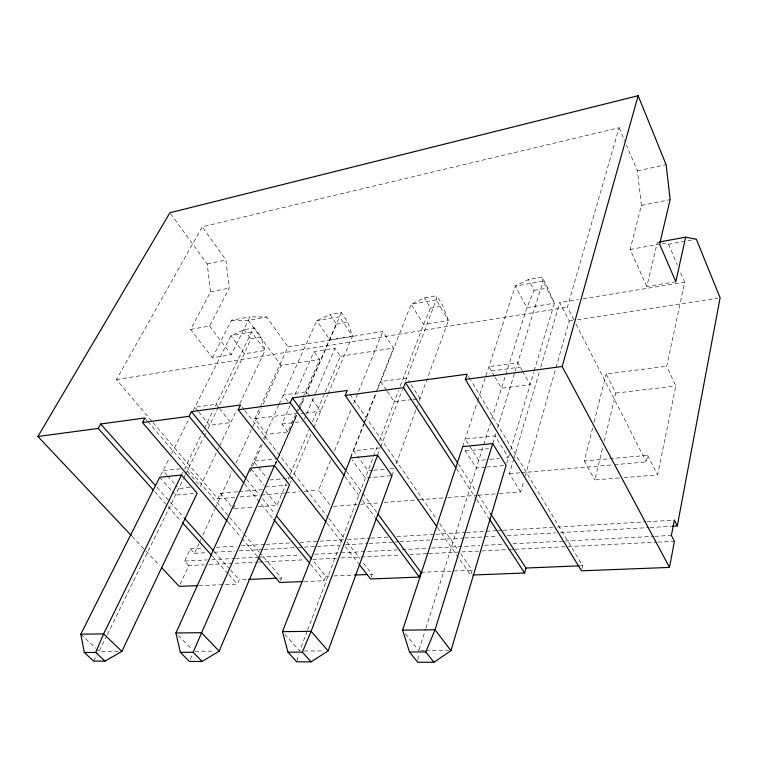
<?xml version="1.0" encoding="UTF-8"?>
<svg xmlns="http://www.w3.org/2000/svg" width="758" height="758" viewBox="0 0 758 758"><rect width="100%" height="100%" fill="white"/><g stroke="black" fill="none" stroke-linecap="round" stroke-linejoin="round"><path stroke-width="0.57" stroke-dasharray="3.79 2.84" d="M417.904 659.934L418.454 654.182M377.806 389.025L411.13 304.242L424.366 297.875L436.816 295.677L436.191 299.874L405.757 380.507M623.881 477.578L657.584 474.887L675.823 386.002L666.708 366.256L684.673 282.175L680.068 271.336M614.416 464.692L646.271 461.954L647.683 455.321L584.314 460.959L592.936 426.621M581.945 568.775L582.675 565.714L470.813 380.26M675.814 281.739L646.811 286.496L657.338 242.352L660.701 242.911M619.239 477.947L594.831 479.899L602.847 446.775M604.23 441.061L615.837 393.089L606.163 373.978L666.708 366.256M594.092 422.045L606.163 373.978M646.811 286.496L630.125 249.477L641.41 205.418L637.431 170.882L626.44 144.996M296.994 660.72L298.775 654.23M499.456 493.572L520.642 491.933L523.863 480.619M525.142 476.09L569.23 321.022L559.764 302.565L578.439 299.514M573.834 319.819L567.401 307.189L619.106 127.742L202.215 226.822L116.448 379.587L152.282 421.713M520.642 491.933L509.414 473.722L513.412 460.125M513.753 458.988L539.421 371.714M540.757 367.175L559.764 302.565M506.751 463.138L509.395 454.269M510.74 449.759L533.888 371.96M534.229 370.833L554.363 303.191L547.816 288.012L542.169 277.077L528.411 279.512L515.269 286.069L485.442 377.162M460.637 553.728L472.111 570.243L470.661 575.095L458.457 557.613M492.719 443.582L496.158 432.486M497.551 427.976L543.012 281.237L542.169 277.077M424.527 650.715L418.786 650.734L425.541 629.301M425.901 628.174L483.348 445.827M483.699 444.7L490.417 423.362M491.838 418.871L526.867 307.682L534.115 290.361L528.411 279.512M462.693 446.614L477.341 401.901M477.701 400.774L485.073 378.28M371.231 577.113L372.216 574.337L362.807 562.237M391.952 475.617L394.236 469.354M396.235 463.858L416.066 409.405M416.474 408.297L417.686 404.962M419.307 400.508L448.442 320.492L442.899 305.948L436.816 295.677M377.569 455.217L379.938 448.935M380.753 446.784L402.422 389.347M307.198 631.158L299.675 650.989L282.45 631.67M307.615 630.059L373.078 457.595M373.495 456.496L377.664 445.505M379.332 441.109L398.528 390.531M400.196 386.135L423.57 324.557L430.497 308.07L424.366 297.875M304.223 581.528L324.064 580.761L325.788 576.241L312.353 559.783M350.641 457.008L363.613 424.006M364.048 422.907L375.731 393.203M376.167 392.104L393.468 348.102L382.771 331.464L288.012 346.927L254.83 418.748L266.92 434.353L287.888 431.88L295.933 413.508M350.727 457.936L363.963 424.262M364.399 423.163L376.082 393.43M329.768 504.695L318.578 490.142L330.535 460.589M334.515 450.745L351.778 408.06M353.55 403.682L382.771 331.464M280.422 580.704L281.502 578.051L260.013 552.876M279.048 404.346L316.768 320.71L330.033 314.523L336.486 324.14L306.279 393.809M239.774 403.597L265.054 350.452L261.084 337.026L250.784 338.788L244.417 353.825L207.664 429.132M290.39 482.855L291.233 480.856M310.941 434.277L292.493 477.872L285.662 478.506M313.708 427.73L327.551 395.032M328.006 393.942L352.451 336.173L347.751 322.216L341.337 312.523L330.033 314.523M258.175 506.78L277.021 505.273L286.249 483.576M288.097 479.236L289.944 474.896M290.399 473.816L309.321 429.341M312.523 421.818L324.869 392.805M325.324 391.734L340.408 356.269L334.941 348.263L314.068 351.579L294.398 395.903M198.984 585.593L237.349 584.115L239.206 579.785L248.605 579.396M304.346 419.231L306.194 414.929M306.658 413.849L315.006 394.501M315.47 393.421L334.941 348.263M190.286 659.384L192.504 654.277M341.337 312.523L305.891 393.648M296.406 412.428L302.556 398.376M303.029 397.296L319.592 359.481L314.068 351.579M274.86 464.645L276.613 460.646M296.425 415.318L277.485 458.647L253.418 461.167L257.748 466.577M298.32 410.988L304.005 397.988M274.955 464.768L276.831 460.476M277.305 459.405L296.511 415.46M275.647 463.934L276.594 461.774M278.48 457.453L296.852 415.384M299.685 408.913L304.394 398.121M287.888 431.88L281.929 424.016L290.077 405.634M233.436 508.751L235.378 504.44M249.941 472.092L262.552 444.055M264.495 439.744L266.92 434.353M251.192 466.113L261.643 442.937M263.576 438.655L278.565 405.416M153.05 422.613L217.849 498.802L220.388 493.306L237.671 491.771M180.177 584.276L188.789 565.582L204.148 564.814M188.789 565.582L184.668 561.091L190.353 548.849L194.436 553.349L198.89 543.685M199.382 542.614L200.87 539.383M202.85 535.091L214.732 509.319M215.225 508.248L232.052 471.732M236.013 463.138L261.264 408.373M263.244 404.071L281.066 365.413L319.592 359.481M219.034 447.182L200.32 486.503L184.791 468.349L203.949 429.265M219.545 446.111L236.733 409.974M106.944 635.479L97.488 654.325M107.465 634.418L183.322 478.99M183.843 477.928L185.397 474.745M185.918 473.684L203.514 437.622M204.035 436.561L205.589 433.377M181.977 474.082L182.915 472.177M204.471 428.213L213.273 410.249M215.348 406.023L251.609 332.08L254.413 327.863L261.084 337.026M170.588 213.709L207.209 264.002L210.534 291.868L190.58 329.436L212.448 357.767L231.285 354.678L250.064 316.825L266.655 317.024L288.012 346.927M160.649 475.351L169.385 457.984M171.507 453.767L188.998 418.975M193.233 410.542L230.858 335.699L244.095 329.692L254.413 327.863M212.448 357.767L231.503 320.227L250.064 316.825M190.58 329.436L209.559 325.978L229.238 288.116L225.884 259.956L202.215 226.822M93.594 661.09L96.939 655.291M207.209 264.002L225.884 259.956M637.431 170.882L666.121 164.675M210.534 291.868L229.238 288.116M641.41 205.418L670.148 199.648M630.125 249.477L659.631 244.104M231.503 320.227L248.254 320.359L266.655 317.024M661.829 243.1L668.565 244.228L695.181 239.405M336.486 324.14L347.751 322.216M430.497 308.07L442.899 305.948M534.115 290.361L547.816 288.012M583.11 298.756L684.673 282.175M116.448 379.587L567.401 307.189M340.408 356.269L393.468 348.102M569.23 321.022L572.745 320.482M577.416 319.762L717.76 298.15M491.43 371.013L520.291 367.09M254.83 418.748L297.439 413.318M300.898 413.688L304.394 413.243M305.559 413.101L320.719 411.168L310.704 397.334M411.812 399.599L394.236 401.835L387.167 391.223M412.987 399.457L420.017 398.556L410.514 383.87M281.929 424.016L302.29 421.514M615.837 393.089L675.823 386.002M180.205 468.832L163.027 470.633L166.751 474.896M380.336 447.883L353.579 450.688L357.027 455.473M465.459 450.944L488.512 448.67M190.069 487.47L178.67 488.531L175.685 485.12M269.715 480.004L284.525 478.62M372.68 470.358L368.066 470.794L357.719 456.43M373.836 470.254L385.386 469.174M390 468.738L394.615 468.302M485.584 459.784L478.743 460.428L465.185 439.005L495.107 435.878L508.391 457.652L503.824 458.078M490.142 459.357L499.266 458.505M193.726 493.486L175.449 495.126L172.445 491.724M265.565 487.006L287.263 485.054M390.796 475.721L365.328 478.014L352.119 459.841M485.508 467.184L476.356 468.008L463.801 448.348M486.655 467.08L503.814 465.535M238.827 491.667L263.035 489.516M217.849 498.802L235.416 497.286M240.106 496.888L260.013 495.173M261.188 495.078L284.61 493.06M285.785 492.956L299.836 491.752M304.526 491.345L318.578 490.142M509.414 473.722L520.035 472.812M521.21 472.708L613.231 464.796M234.61 508.656L253.466 507.149M333.52 506.335L359.415 504.345M360.59 504.25L379.417 502.81M384.126 502.44L418.255 499.816M419.43 499.73L446.5 497.646M447.675 497.551L477.095 495.287M478.279 495.201L498.281 493.657M190.353 548.849L203.333 548.072M216.324 547.304L236.392 546.111M241.11 545.836L264.713 544.433M265.897 544.358L293.043 542.747M300.13 542.33L346.16 539.601M347.344 539.525L369.771 538.199M370.946 538.123L389.83 537.005M396.917 536.588L434.685 534.343M435.869 534.267L465.374 532.523M466.558 532.448L497.248 530.628M498.432 530.562L501.967 530.344M503.151 530.278L552.724 527.331M557.443 527.056L645.977 521.798M647.152 521.731L674.298 520.121M194.436 553.349L207.417 552.61M214.505 552.212L234.573 551.075M239.291 550.801L262.903 549.465M264.087 549.398L297.145 547.522M298.32 547.456L303.048 547.191M304.223 547.124L316.029 546.452M317.214 546.385L344.369 544.841M345.544 544.775L367.981 543.505M369.155 543.439L393.952 542.036M395.126 541.961L398.67 541.762M399.854 541.695L432.913 539.819M434.088 539.753L463.602 538.085M464.787 538.009L497.845 536.143M507.282 535.603L555.69 532.855M560.408 532.59L648.952 527.568M650.137 527.502L671.389 526.298M184.668 561.091L207.114 559.906M211.833 559.66L234.279 558.475M235.463 558.419L259.094 557.168M260.269 557.111L300.443 554.989M314.617 554.25L397.315 549.891M402.034 549.635L426.849 548.328M431.567 548.081L480.004 545.533M484.732 545.286L503.634 544.282M513.09 543.789L563.886 541.108M565.07 541.051L653.671 536.38M654.855 536.313L671.389 535.451M208.876 564.577L257.322 562.152M258.506 562.095L304.583 559.783M312.855 559.376L336.486 558.191M341.214 557.954L400.29 554.998M409.746 554.524L427.465 553.634M428.649 553.577L480.638 550.971M481.823 550.914L508.997 549.55M510.181 549.493L513.725 549.313M514.9 549.256L566.889 546.651M568.074 546.594L656.693 542.16M657.878 542.103L674.412 541.269M279.152 578.146L281.502 578.051M325.788 576.241L332.753 575.957M333.908 575.909L354.801 575.047M369.895 574.431L372.216 574.337M420.927 572.337L472.111 570.243M580.306 565.809L582.675 565.714M118.466 651.387L99.156 651.425L96.654 649.075M194.986 651.217L214.561 651.179M304.223 650.98L323.562 650.942M425.683 650.715L448.641 650.667M80.803 634.181L95.821 648.289M178.357 635.488L192.2 649.559M132.11 536.399L145.11 550.185M145.915 551.047L159.72 565.686M154.812 491.762L180.755 520.784M212.193 555.965L227.921 573.56M228.708 574.431L237.349 584.115M157.029 487.366L169.555 501.445M170.332 502.327L183.644 517.288M214.163 551.616L229.816 569.22M230.593 570.101L239.206 579.785M159.701 477.246L171.696 490.871M167.499 475.74L174.946 484.267M228.044 522.271L241.158 537.545M241.925 538.445L257.35 556.41M144.873 417.98L147.175 420.681M147.943 421.581L243.119 533.092M243.886 533.992L259.245 551.976M220.388 493.306L231.256 506.173M244.569 483.907L273.07 518.633M310.572 564.312L324.064 580.761M246.663 479.312L259.35 494.86M262.334 498.518L275.031 514.066M265.613 491.175L277.021 505.273M197.819 410.855L194.891 407.245L216.191 404.308L219.1 407.965M198.549 411.765L209.53 425.295L230.726 422.604L219.829 408.884M251.021 468.984L264.116 485.205M258.469 467.487L267.138 478.307M405.397 633.754L418.786 650.734M326.954 523.172L342.218 542.7M345.127 546.414L358.212 563.156M241.963 406.838L244.133 409.633M244.853 410.561L328.072 517.572M328.792 518.5L343.99 538.047M346.889 541.771L359.908 558.513M209.559 325.978L231.285 354.678M344.966 476.678L359.709 496.566M362.514 500.356L375.153 517.401M287.964 401.408L283.236 395.051L306.706 391.81L310.041 396.415M244.095 329.692L250.784 338.788M346.472 471.315L361.926 492.283M362.627 493.24L376.669 512.294M248.254 320.359L281.066 365.413M437.432 527.511L457.775 556.647M349.959 394.359L437.015 519.713M439.716 523.598L457.936 549.834M386.523 390.256L380.734 381.577L406.705 377.996L409.879 382.894M456.6 468.946L476.033 498.679M476.678 499.664L488.341 517.506M458.268 463.896L475.673 490.672M478.251 494.642L489.858 512.493M468.359 376.205L470.197 379.246M494.614 376.451L488.882 366.645L517.79 362.656L522.281 370.624M495.192 377.427L501.493 388.21L530.136 384.571L522.84 371.619M584.314 460.959L594.831 479.899M575.985 324.036L646.271 461.954M647.683 455.321L657.584 474.887M619.106 127.742L624.601 140.685M668.565 244.228L677.311 264.826M251.609 332.08L230.858 335.699L244.417 353.825L265.054 350.452L251.609 332.08M339.518 316.74L316.768 320.71L329.844 339.868L352.451 336.173L339.518 316.74M436.191 299.874L411.13 304.242L423.57 324.557L448.442 320.492L436.191 299.874M543.012 281.237L515.269 286.069L526.867 307.682L554.363 303.191L543.012 281.237"/><path stroke-width="1.14" d="M455.956 467.951L403.483 387.679L405.407 382.563L467.136 374.177L465.355 379.417L581.462 570.812L669.513 567.41L674.412 541.269L671.389 535.451L674.298 520.121L677.292 525.957L672.564 526.232M677.292 525.957L720.1 297.79L696.337 239.196L685.611 237.178L659.602 241.935M685.611 237.178L675.814 281.739L659.631 244.104L670.148 199.648L666.121 164.675L638.16 95.716L169.896 212.761L37.9 436.485L131.295 535.536M473.001 575L524.621 573.01L525.957 568.036L490.502 513.488M669.513 567.41L562.19 366.493L638.16 95.716M450.944 650.658L506.098 465.327L492.719 443.582L462.693 446.614L402.583 630.173L409.5 651.965L417.677 662.227L433.898 662.284L450.944 650.658L435.045 629.775L402.583 630.173M492.719 443.582L435.045 629.775L425.797 651.946L433.898 662.284M358.941 564.085L370.567 578.96L419.373 577.075L420.927 572.337L378.081 514.208M328.11 650.923L391.952 475.617L377.569 455.217L350.727 457.936L282.45 631.67L287.993 652.155L296.691 661.8L311.017 661.857L328.11 650.923L311.112 631.319L282.45 631.67M377.569 455.217L311.112 631.319L302.366 652.136L311.017 661.857M436.75 526.545L345.203 395.458L347.259 390.474L292.38 397.931L290.219 402.801L238.258 409.737L326.224 522.243M180.347 652.325L193.119 652.306L274.424 465.649L289.547 484.845L219.166 651.16L202.14 661.469L189.396 661.421L180.347 652.325L175.922 632.996L250.301 468.084L274.424 465.649M84.309 652.477L95.745 652.458L103.609 633.906L181.513 475.039L197.146 493.174L121.877 651.378L105.002 661.128L93.594 661.09L84.309 652.477L80.803 634.181L159.701 477.246L181.513 475.039M238.258 409.737L240.513 404.98L191.414 411.651L189.074 416.303L142.457 422.528L227.277 521.371M142.457 422.528L144.873 417.98L100.681 423.987L98.208 428.431L37.9 436.485M345.203 395.458L403.483 387.679M465.355 379.417L562.19 366.493M248.605 579.396L276.803 578.25M354.801 575.047L367.573 574.526M525.957 568.036L579.131 565.856M197.819 585.64L179.22 586.36L161.35 567.41M303.058 581.575L279.711 582.476L258.118 557.31M80.803 634.181L103.609 633.906L121.877 651.378M175.922 632.996L201.41 632.684L219.166 651.16M287.993 652.155L302.366 652.136M409.5 651.965L425.797 651.946M95.745 652.458L105.002 661.128M193.119 652.306L202.14 661.469M98.208 428.431L153.239 490M182.327 522.546L211.406 555.083M100.681 423.987L155.466 485.603M184.421 518.169L213.377 550.734M189.074 416.303L243.82 482.998M273.818 519.543L309.823 563.402M191.414 411.651L245.914 478.402M276.518 515.895L311.604 558.864M290.219 402.801L344.265 475.73M375.854 518.349L419.373 577.075M292.38 397.931L345.771 470.367M488.986 518.5L524.621 573.01M405.407 382.563L457.624 462.901"/></g></svg>
